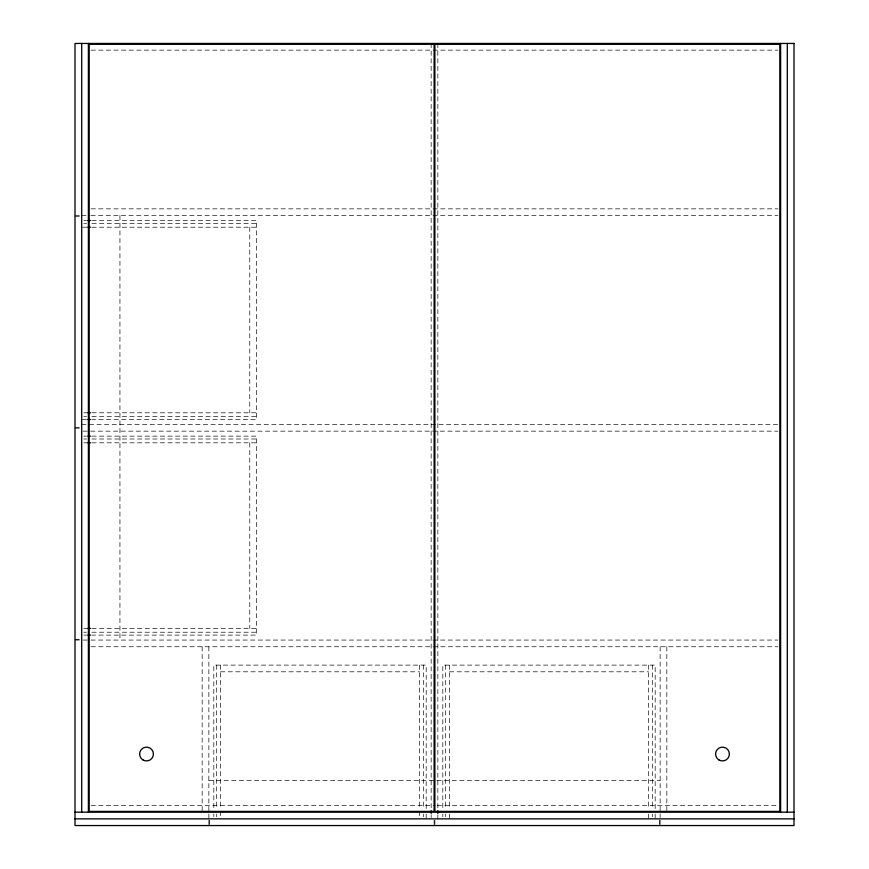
<?xml version="1.0" encoding="UTF-8"?>
<svg xmlns="http://www.w3.org/2000/svg" width="869" height="869" viewBox="0 0 869 869"><rect width="100%" height="100%" fill="white"/><g stroke="black" fill="none" stroke-linecap="round" stroke-linejoin="round"><path stroke-width="0.65" stroke-dasharray="4.34 3.26" d="M91.104 50.141L777.896 50.141M91.093 208.853L777.907 208.853M75.006 215.555L80.361 215.555M81.697 215.555L89.605 215.555M90.93 215.555L777.907 215.555M75.006 216.316L80.361 216.316M83.804 220.52L86.509 220.52M91.897 220.52L256.474 220.52L256.474 419.488L91.897 419.488M83.804 223.387L86.509 223.387M91.897 223.387L256.474 223.387M82.457 227.211L89.149 227.211M91.897 227.211L256.474 227.211M83.793 412.797L89.149 412.797M91.897 412.797L256.474 412.797M83.804 416.62L86.509 416.62M91.897 416.62L256.474 416.62M82.457 419.488L86.509 419.488M81.697 424.463L777.907 424.463M75.006 427.429L80.361 427.429M75.006 428.189L80.361 428.189M83.011 431.154L777.907 431.154M83.804 436.129L86.509 436.129M91.897 436.129L256.474 436.129L256.474 635.098L91.897 635.098M83.804 438.997L86.509 438.997M91.897 438.997L256.474 438.997M83.793 442.821L89.149 442.821M91.897 442.821L256.474 442.821M83.793 628.396L89.149 628.396M91.897 628.396L256.474 628.396M83.804 632.219L86.509 632.219M91.897 632.219L256.474 632.219M83.804 635.098L86.509 635.098M75.006 639.302L80.361 639.302M75.006 640.062L80.361 640.062M83.011 640.062L89.605 640.062M90.93 640.062L777.907 640.062M91.093 646.753L777.907 646.753M220.52 671.802L419.488 671.802M449.512 671.802L648.48 671.802M208.853 780.612L660.147 780.612M91.104 805.476L435.173 805.476M437.216 805.476L777.896 805.476M666.838 646.753L666.838 812.167M660.147 646.753L660.147 817.523M660.147 820.195L660.147 825.55M659.375 820.195L659.375 825.55M655.172 808.615L655.172 665.111L442.821 665.111L442.821 808.615M655.172 814.036L655.172 818.087M652.304 665.111L652.304 808.615M652.304 814.036L652.304 816.741M648.48 665.111L648.48 808.615M648.48 814.036L648.48 818.087M449.512 665.111L449.512 808.615M449.512 814.036L449.512 818.087M445.688 665.111L445.688 808.615M445.688 814.036L445.688 816.741M442.821 814.036L442.821 816.741M437.846 43.45L437.846 812.167M437.846 814.785L437.846 818.859M434.88 820.195L434.88 825.55M434.12 820.195L434.12 825.55M431.154 43.45L431.154 809.626M431.154 814.785L431.154 817.523M426.179 808.615L426.179 665.111L213.828 665.111L213.828 808.615M426.179 814.036L426.179 818.087M423.312 665.111L423.312 808.615M423.312 814.036L423.312 816.741M419.488 665.111L419.488 808.615M419.488 811.396L419.488 816.751M249.783 227.211L249.783 412.797M249.783 442.821L249.783 628.396M220.52 665.111L220.52 808.615M220.52 811.396L220.52 818.087M216.696 665.111L216.696 808.615M216.696 814.036L216.696 816.741M213.828 814.036L213.828 816.741M209.625 820.195L209.625 825.55M208.853 646.753L208.853 818.859M208.853 820.195L208.853 825.55M202.162 646.753L202.162 812.167M119.944 215.555L119.944 640.062"/><path stroke-width="1.3" d="M87.856 220.52L90.55 220.52M87.856 227.211L90.55 227.211M87.856 412.797L90.55 412.797M87.856 419.488L90.55 419.488M87.856 436.129L90.55 436.129M87.856 442.821L90.55 442.821M87.856 628.396L90.55 628.396M87.856 635.098L90.55 635.098M75.006 812.167L793.994 812.167M75.006 818.859L793.994 818.859M787.303 43.45L787.303 812.167M780.612 43.45L780.612 812.167M437.846 810.723L437.846 813.438M431.154 810.723L431.154 813.438M88.388 43.45L88.388 812.167M81.697 43.45L81.697 812.167M793.994 43.45L75.006 43.45L75.006 825.55L793.994 825.55L793.994 43.45M434.12 44.21L89.149 44.21L89.149 811.396L434.12 811.396L434.12 44.21M779.851 44.21L434.88 44.21L434.88 811.396L779.851 811.396L779.851 44.21M719.032 760.006A6.887 6.887 0 0 0 729.373 754.031A6.887 6.887 0 0 0 719.032 748.068A6.887 6.887 0 0 0 719.032 760.006M143.07 760.006A6.887 6.887 0 0 0 153.411 754.031A6.887 6.887 0 0 0 143.07 748.068A6.887 6.887 0 0 0 143.07 760.006"/></g></svg>
